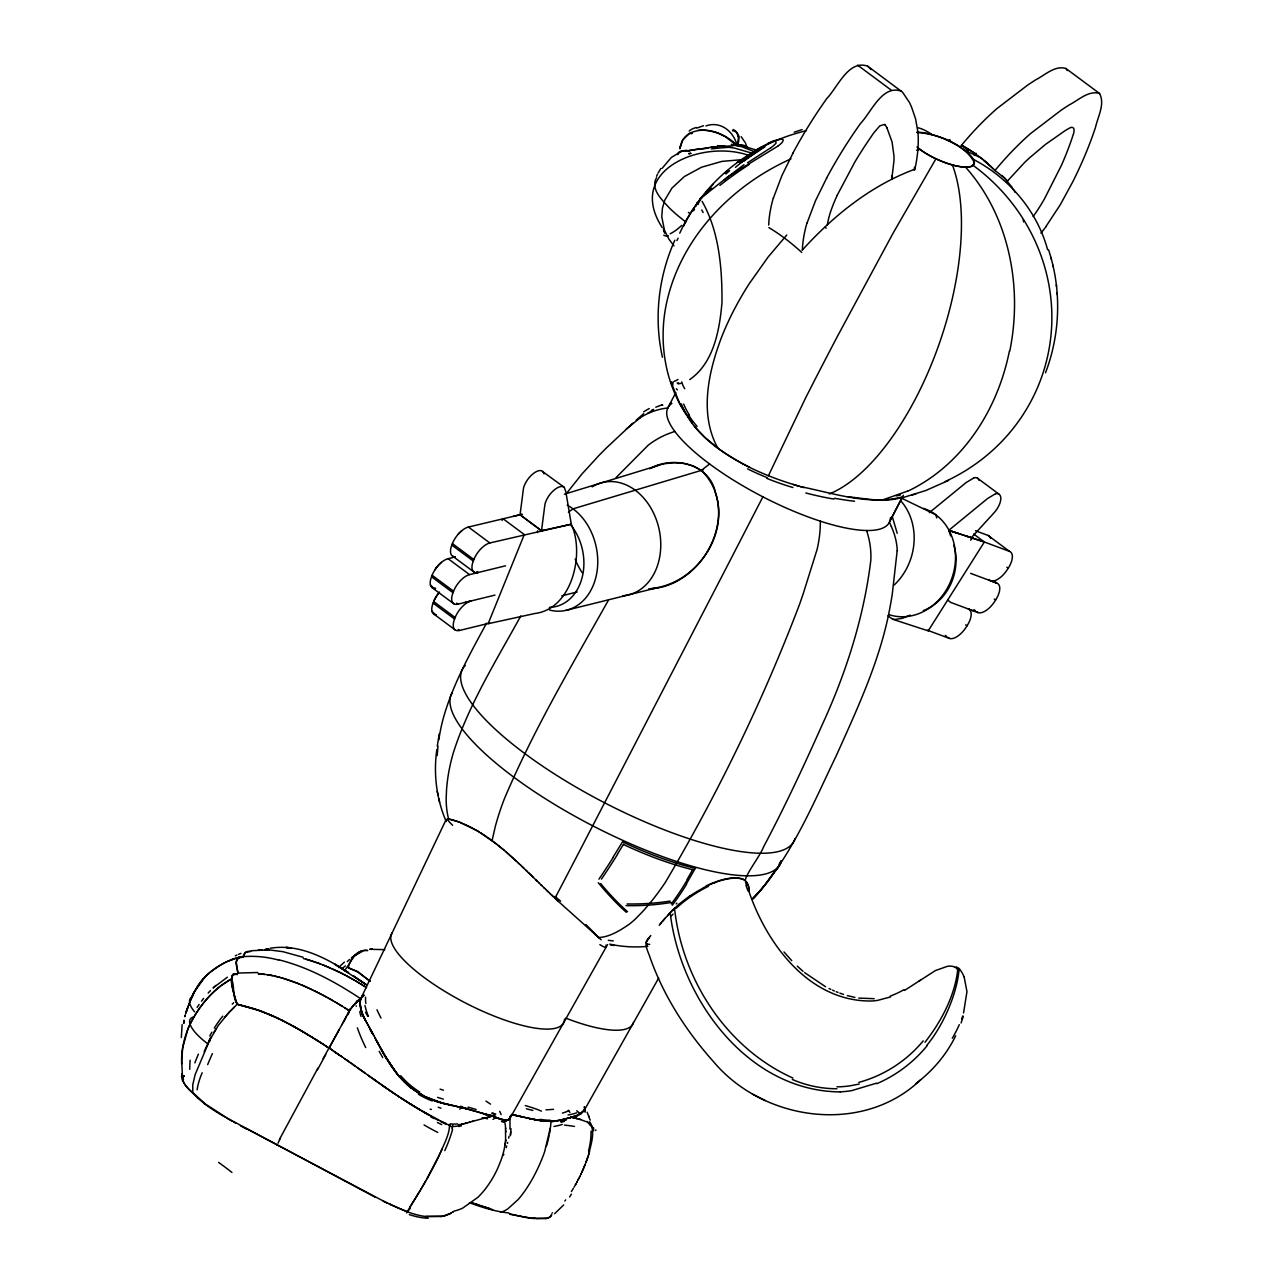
<?xml version="1.0" encoding="UTF-8"?>
<svg xmlns="http://www.w3.org/2000/svg" width="1283" height="1283" viewBox="0 0 1283 1283"><rect width="100%" height="100%" fill="white"/><g stroke="black" fill="none" stroke-linecap="round" stroke-linejoin="round"><path stroke-width="1.5" d="M237.339 974.535L234.901 973.701A29.012 8.099 65.7 0 0 232.351 975.513L231.662 978.993L231.758 977.903A30.118 8.404 65.7 0 1 237.163 974.39C225.936 973.075 234.276 992.737 235.318 998.799M181.673 1063.88C180.358 1033.521 197.213 1004.926 220.259 986.242M181.32 1037.514L182.138 1024.636M924.979 1042.309C941.433 1021.22 955.21 995.271 957.824 968.729C955.081 967.526 958.417 966.291 955.306 967.735M181.721 1060.961L182.507 1077.303M566.621 1118.744L550.888 1122A47.102 27.857 -75.1 0 1 550.535 1126.859L544.65 1151.669A99.416 58.793 -75.1 0 1 541.089 1160.971L539.534 1164.595A109.68 64.872 -75.1 0 1 524.811 1191.025L523.737 1192.484A87.116 51.528 -75.1 0 1 518.3 1199.38L507.876 1208.827A48.594 28.739 -75.1 0 1 501.813 1211.938L501.268 1211.777M181.737 1060.143L182.635 1048.484M188.248 1028.004C197.021 1009.4 209.867 991.984 227.668 981.174C237.403 972.883 229.593 1003.146 239.777 1005.102M497.499 1118.167L506.4 1120.524L509.559 1118.856L510.49 1115.985L509.479 1118.952L506.432 1120.524L496.473 1117.718L497.291 1118.07M748.823 891.043C750.78 886.521 742.729 876.353 746.69 885.254M949.885 141.162L949.997 139.719L948.185 140.681A38.298 10.873 27.4 0 0 931.699 134.523M510.426 1135.022L511.035 1128.735M456.299 821.056C454.102 820.719 445.297 816.597 446.195 821.473M748.791 891.252L748.454 886.072M510.009 1129.168L509.96 1117.525M505.614 1140.555L505.47 1126.121A47.102 44.777 52.2 0 0 504.508 1121.246L502.519 1120.123M436.845 749.513C433.381 773.713 436.412 798.684 446.051 821.168M509.993 1118.279L607.581 944.529M696.06 206.018L697.294 202.425M679.862 148.812L682.732 139.975L689.661 133.288M510.345 1135.728L510.81 1131.895M537.401 532.605L537.641 530.761M209.37 1041.122L209.754 1038.524M550.311 1128.751L550.038 1130.676M209.386 1041.171L209.754 1038.572M182.747 1047.634L188.008 1028.565M203.644 978.512L205.97 976.01A57.847 54.993 52.2 0 1 209.594 972.674L216.554 967.542A105.35 100.154 52.2 0 1 226.578 961.817L237.9 957.647A29.701 28.242 52.2 0 1 240.466 957.23L243.08 957.086L238.446 957.888L236.264 961.897L237.964 973.284L236.12 964.062A49.508 14.787 51.8 0 1 243.064 957.054L245.486 952.435L250.762 951.361M584.358 1106.828L584.872 1108.865A77.958 14.033 -5.5 0 1 584.952 1109.298M453.957 1211.152A48.594 46.204 52.2 0 0 462.714 1208.089L477.821 1197.376A88.238 83.876 52.2 0 0 483.017 1191.811L484.236 1190.351A109.68 104.276 52.2 0 0 499.536 1163.906L500.979 1160.313A97.893 93.066 52.2 0 0 504.219 1149.119L505.261 1143.41A73.981 70.34 52.2 0 0 505.71 1139.593M437.278 746.113L439.283 733.651M827.391 224.701L827.647 223.162A75.569 35.892 -53.4 0 1 828.77 217.902L830.005 213.523A100.635 47.808 -53.4 0 1 837.093 195.577M549.894 1131.622L549.557 1133.547M1009.753 351.189C1022.759 287.568 1009.545 216.41 965.554 167.159A46.701 13.263 27.4 0 1 952.483 164.994A38.298 10.873 27.4 0 1 935.949 158.803A29.365 8.34 27.4 0 1 919.847 149.357A29.365 8.34 27.4 0 1 916.944 147.048M680.086 146.968L681.85 141.547A44.504 29.204 30.3 0 1 689.26 133.544C703.886 126.023 721.832 132.149 733.812 142.397M510.458 1117.108L508.774 1119.578L505.406 1120.604M363.666 995.063C355.455 1001.943 363.089 1015.751 366.2 1021.717M504.444 850.501L492.095 840.606L495.286 826.589A195.289 92.777 -53.4 0 1 504.219 799.213C533.327 730.107 571.865 665.428 608.463 600.107M509.046 1136.369L508.693 1138.133M891.781 179.219L893.978 160.664A125.397 59.563 -53.4 0 0 893.978 155.901L892.038 141.9L886.938 127.851M582.033 1112.473L584.695 1109.635L584.39 1106.908M360.315 1000.275L360.539 999.377L360.122 1003.723M549.172 1135.471L548.771 1137.396M671.041 381.853A15.54 1.636 63.7 0 0 670.881 381.885L679.91 403.856L692.002 422.829M681.433 151.442L678.547 152.741L678.001 154.585M548.547 1138.358L548.082 1140.282A75.505 44.648 -75.1 0 1 546.494 1145.992M507.475 1143.378L507.699 1142.512M438.706 1156.785C442.362 1147.194 449.948 1134.364 449.435 1124.918M363.602 995.897C360.17 999.152 350.179 1006.898 347.212 1014.901M589.603 1151.332L588.336 1155.598M963.549 1012.961L966.965 991.647L964.158 977.005M184.96 1016.489L185.249 1015.462M506.737 1145.96L506.224 1147.66M360.555 999.297L362.111 996.442A87.485 25.083 47.3 0 1 363.987 995.4M588.448 1155.261C590.693 1144.901 595.777 1132.376 589.891 1122.352M358.133 1000.932L360.651 999.04M773.408 198.031L781.844 175.755L792.99 153.078M807.055 223.017L815.491 200.757L826.653 178.064M747.107 147.882L745.599 146.374M185.923 1013.281L186.66 1010.972M584.775 1109.362L584.262 1110.501M588.111 1156.32L586.876 1159.912M588.047 1156.496L585.85 1162.703M961.095 1022.984L963.308 1016.361M187.478 1008.566L187.895 1007.363M1045.517 372.792C1060.383 333.756 1061.763 289.637 1048.612 249.944M188.312 1006.161L189.146 1003.803M455.096 556.966L448.088 558.682A16.695 7.939 -53.4 0 0 432.114 575.265L430.703 579.274A16.727 7.955 -53.4 0 0 435.627 588.384A17.128 8.147 -53.4 0 1 433.862 588.368L430.414 585.016M586.62 1160.65L585.802 1162.831M739.457 145.524L737.34 145.444L738.719 135.95M188.184 1006.321L189.21 1003.627L188.874 1004.509M455.016 556.774A16.727 7.955 -53.4 0 1 451.824 545.099L452.947 542.324A16.663 7.923 -53.4 0 1 468.327 527.072L518.877 515.044M436.3 614.749A16.727 7.955 -53.4 0 1 433.093 603.074L433.686 601.567A16.743 7.955 -53.4 0 1 439.251 592.441M494.981 595.104L458.015 604.149A16.727 7.955 -53.4 0 1 452.995 592.714L453.573 591.206A16.727 7.955 -53.4 0 1 469.562 574.624L505.582 565.803M476.971 571.496L478.302 572.491A16.727 7.955 -53.4 0 1 473.283 561.04L473.876 559.548A16.727 7.955 -53.4 0 1 489.849 542.966L571.288 524.218C584.984 553.711 571.993 608.944 535.107 613.45L488.133 623.73M489.769 623.073L459.587 630.45A16.727 7.955 -53.4 0 1 454.567 619.015L455.144 617.524A16.727 7.955 -53.4 0 1 471.134 600.941M956.958 969.194L957.663 967.59A3.592 1.026 27.4 0 1 959.171 968.601C957.262 992.817 944.144 1024.235 926.823 1045.372M585.369 1163.954L581.76 1172.405M585.224 1164.29L584.342 1166.488M503.497 1155.133L503.834 1154.331M502.086 520.449L502.84 518.589L524.298 534.53L488.246 623.442M737.292 145.444C739.906 140.2 739.97 131.411 732.513 130.738M674.826 240.226C658.452 276.615 653.705 318.232 662.445 357.235M768.421 475.72L805.788 397.586A176.509 5.629 -62.1 0 1 837.719 335.809L893.257 232.864L935.949 158.771M192.049 996.843A76.451 72.682 52.2 0 1 203.564 978.448A76.755 72.955 52.2 0 0 192.049 996.859L189.563 1002.745L192.883 994.261A19.662 18.684 52.2 0 1 193.861 992.481L204.879 977.149A64.984 61.776 52.2 0 1 207.012 975.032A71.014 67.518 52.2 0 1 211.374 971.263L214.469 968.954M584.038 1167.225L581.664 1172.614M191.295 998.479L191.648 997.661M442.282 1148.943L426.95 1178.869M204.141 1051.723L204.574 1050.745M210.075 1039.246L195.16 1074.545L192.723 1084.889L192.835 1092.635L205.521 1104.118L226.065 1117.381M204.799 1050.248L208.664 1042.021M837.029 195.577L854.975 161.802A220.323 104.661 -53.4 0 1 871.462 136.255L872.472 134.763A56.628 26.895 -53.4 0 1 874.381 132.133L879.849 125.862L884.516 124.403A2.646 1.251 -53.4 0 1 884.741 124.563L884.789 124.611M580.718 1174.635L581.407 1173.143M445.843 820.174L360.748 998.767C335.456 981.992 308.273 967.174 278.652 959.764M656.527 176.316L657.57 174.135M580.493 1175.084L581.087 1173.849M438.353 1157.507L432.307 1169.23M279.437 1139.448L317.911 1068.162M579.996 1176.11L579.258 1177.602L579.9 1176.303M208.856 1041.636L218.222 1025.534L228.743 1012.736M762.888 496.826L729.45 561.713A522.71 2.63 -62.7 0 1 724.013 572.25L581.712 846.988A195.289 0.978 -62.7 0 1 568.738 871.895A216.218 1.091 -62.7 0 1 565.659 877.797L554.978 898.212M578.874 1178.339L578.12 1179.831M903.328 495.27L889.584 521.796L901.965 497.868M578.04 1179.975L578.681 1178.756M667.593 408.379L675.82 392.55M955.659 1035.798C946.453 1054.818 932.34 1071.257 915.453 1083.91M210.444 1038.54L211.438 1036.664M459.795 1109.218L461.335 1107.47M577.334 1181.322L576.532 1182.798M576.757 1182.397L577.398 1181.194M344.582 1019.744L345.207 1018.606M344.999 1018.975L346.202 1016.745M344.806 1019.327L345.303 1018.413M345.913 1017.307L346.426 1016.344M344.036 1020.771L345.079 1018.846M346.25 1016.665L347.052 1015.174M343.186 1022.326L344.101 1020.643M342.497 1023.577L343.219 1022.262M341.647 1025.149L342.577 1023.449M341.695 1025.069L323.124 1058.635M431.906 1169.968L424.833 1182.557M695.338 868.19L686.437 883.762M329.41 1047.537L332.489 1050.424L326.844 1046.639M329.282 1047.778L333.227 1040.561M335.28 1036.808L338.295 1031.307M333.019 1040.93L335.44 1036.504M486.53 623.185C470.091 653.608 452.947 684.176 443.469 717.63A195.289 187.254 26.3 0 0 438.802 739.922M692.756 869.505L687.191 879.336M339.289 1029.479L338.183 1031.468M658.708 977.983L583.813 1111.094A74.639 13.423 -8.5 0 0 584.07 1110.517M348.334 1012.896L349.762 1010.346M575.409 1184.818L576.083 1183.6L575.313 1185.011M658.179 172.9L660.857 168.49M520.818 615.92C496.489 660.152 469.273 703.565 453.621 751.854A195.289 161.674 -36.7 0 0 447.318 781.716A216.218 178.995 -36.7 0 0 446.564 789.35L446.163 798.732A109.135 90.355 -36.7 0 0 447.639 814.849L448.601 819.212M425.635 1181.162L422.7 1186.214M584.503 1110.084L580.044 1114.109M424.4 1183.295L420.599 1189.806M574.046 1187.208L574.736 1186.005M213.539 1032.943L215.945 1028.966M422.283 1186.935L419.766 1191.217M420.086 1190.656L407.336 1211.553M419.349 1191.923L410.159 1206.661M656.543 177.776C649.968 189.034 662.509 200.34 669.453 208.054A92.28 26.205 27.4 0 0 685.812 221.927M573.341 1188.395L571.416 1191.538M662.092 168.378L671.314 157.488L681.642 151.153M622.64 841.68L613.049 857.236M623.49 844.278L617.476 854.093M349.826 1010.234L353.05 1005.728M928.395 630.578L984.35 542.003L1009.545 551.401A16.727 7.955 -53.4 0 1 1008.213 568.225L1007.251 569.716A16.727 7.955 -53.4 0 1 990.556 580.798L989.209 579.804M968.36 609.008A16.727 7.955 -53.4 0 1 967.029 625.831L966.067 627.323A16.727 7.955 -53.4 0 1 949.372 638.405L927.272 630.161M993.892 580.91L996.955 583.188A16.727 7.955 -53.4 0 1 995.624 600.011L994.662 601.502A16.727 7.955 -53.4 0 1 977.967 612.584L950.911 602.497L947.848 600.219M569.572 1196.991L571.416 1194.168M434.857 569.925L436.813 567.182A16.535 7.858 -53.4 0 1 440.245 563.429L441.448 562.371M197.117 1007.412L199.106 1004.477M775.301 870.836L768.357 880.651A203.099 196.556 50.9 0 1 752.56 899.351M1045.693 226.899L1060.287 204.735L1072.636 182.058A250.474 118.998 -53.4 0 0 1093.453 133.32A282.276 134.09 -53.4 0 0 1095.506 127.29C1097.879 116.641 1105.192 104.019 1099.579 93.499L1065.916 68.496C1054.931 65.016 1044.699 75.376 1035.397 80.011A332.008 157.729 -53.4 0 0 1027.603 85.143L997.051 108.478A165.186 78.471 -53.4 0 0 961.32 145.508M565.707 494.436L581.937 474.004L599.065 455.337A522.71 501.172 26.3 0 1 607.132 447.254L631.701 424.272M435.803 568.545L436.813 567.182M584.102 1110.725L577.462 1115.376M564.857 1200.984L565.691 1199.894M201.495 1001.173L203.628 998.382M649.326 937.312C642.494 943.053 648.316 951.505 650.289 958.193C663.952 996.586 686.517 1031.5 713.605 1061.779C763.337 1121.117 862.449 1135.375 920.553 1079.869M509.912 1118.407L507.747 1120.155M650.786 935.483L646.167 942.299L647.209 945.411M659.205 925.3L665.171 918.067M660.248 924.033L661.29 922.75M678.274 153.03L678.45 152.837A52.763 8.74 11.7 0 1 687.095 150.352M702.058 197.566L700.149 199.94A40.575 11.563 -54.1 0 0 683.743 225.904M662.349 921.451L672.292 910.321M353.194 1005.567L355.968 1002.665M1007.412 181.095L1024.315 162.781A125.397 59.563 -53.4 0 1 1029.239 158.098L1045.533 144.386L1064.97 130.754A61.712 29.317 -53.4 0 1 1070.423 127.658A3.143 1.491 -53.4 0 1 1070.904 127.418C1075.539 126.311 1074.096 132.903 1072.925 135.357A56.628 26.895 -53.4 0 1 1072.107 138.003L1071.594 139.494A220.323 104.661 -53.4 0 1 1061.538 165.138L1044.426 198.945A100.635 47.808 -53.4 0 1 1033.168 216.522M367.628 950.495C354.573 948.602 350.917 963.645 344.293 970.686M974.342 155.387L976.138 153.302L975.24 154.345M703.036 196.411L706.725 192.193M224.429 1017.403L229.304 1012.159M917.874 147.802C929.004 156.43 942.107 162.396 955.739 165.812C961.288 166.598 972.594 170.094 974.342 162.316C963.421 142.974 937.921 134.25 916.687 132.325A46.701 13.263 27.4 0 1 918.612 132.309A46.701 13.263 27.4 0 1 931.634 134.458A193.845 86.763 -71.1 0 0 918.355 127.819M746.786 148.299L746.995 147.16M563.654 1204.962L554.625 1213.734M786.752 235.014L768.148 256.985L749.128 283.864A168.394 79.995 -53.4 0 0 721.287 337.958C708.312 372.487 699.139 413.944 717.806 448.152C742.087 466.034 770.345 477.837 799.165 486.225M802.276 250.121C833.437 215.72 870.868 185.49 914.779 169.244M972.755 537.818L970.573 540.191M458.207 534.193L461.752 530.713M616.113 477.549L648.123 445.297A66.267 54.864 -36.7 0 1 670.303 433.029L674.81 431.409M668.844 913.913L679.124 904.034L690.222 895.566M208.151 993.058L210.492 990.556M338.6 967.51L344.405 962.106M228.919 1012.56L229.865 1011.581M234.42 1007.059L229.465 1012.014M230.01 1011.453L237.13 1004.284A48.962 13.664 65.7 0 1 232.64 988.6M636.192 420.199L643.665 413.687M706.564 192.578L699.925 199.009L727.99 176.685L777.69 146.246M626.088 429.308L627.948 427.576M713.284 184.175L705.858 192.498A17.224 0.818 -45.4 0 0 707.991 190.734M703.982 195.208L711.857 188.264M347.244 961.592L349.714 959.379M213.443 987.669L227.38 977.197M725.937 173.991L729.626 170.655M213.09 987.99L215.945 985.392M628.253 427.496L640.025 417.969M633.257 422.909L632.102 423.919M356.289 1002.376L357.107 1001.686M564.36 494.212L663.648 463.804L674.345 462.65L684.641 463.484L693.462 466.034L701.288 470.412L709.611 463.965M950.687 535.973L948.762 530.344L985.2 500.466A110.29 52.395 -53.4 0 0 987.509 498.558L995.64 493.65M929.389 512.639L963.741 484.509A110.29 52.395 -53.4 0 0 966.035 482.616L974.182 477.709M582.498 1112.409L576.837 1115.617L563.846 1119.482M351.494 957.92L354.798 955.434M351.59 957.824L352.873 956.845M220.965 985.697L230.796 979.362M353.547 956.348L363.442 950.671A29.605 19.662 58.6 0 1 367.451 950.478M748.791 155.484L762.599 146.326L773.633 140.809L781.748 138.949L783.304 139.959L782.47 142.028A23.319 4.138 -26.8 0 1 777.706 146.246M770.891 147.705L747.524 162.781M568.385 512.19L573.052 508.838L703.469 469.754M453.091 1211.761L452.209 1212.339L453.316 1211.777M918.933 981.238L920.52 980.148M740.227 163.021L759.103 150.528M355.439 954.985L360.86 951.681M800.544 486.626C833.116 493.073 868.992 505.759 902.093 496.97M743.899 159.525L749.32 155.291L738.767 162.316L743.899 159.525L722.008 161.369L701.432 167.255L684.272 176.589L671.923 188.136L664.802 200.116L662.429 208.167L661.771 216.779L664.45 230.17L668.796 238.959L673.976 245.887M451.359 1213.076L449.242 1214.263M756.794 149.55L761.076 147.128M451.119 1213.028L443.405 1216.252M689.725 379.576C713.861 362.848 719.571 329.891 721.976 302.676C722.233 268.628 719.186 231.229 702.09 201.367M904.483 990.46L935.403 970.573L947.688 966.227A16.936 13.504 -25.8 0 1 952.98 966.452L956.476 967.542M577.815 1115.232L580.269 1113.981M268.917 949.821L268.147 950.238L268.965 949.805M361.517 951.328L362.271 950.928A33.39 22.18 58.6 0 0 360.651 951.441A39.131 25.997 58.6 0 0 352.488 958.144A50.374 33.454 58.6 0 0 348.19 967.735L358.839 972.386L370.081 981.287M579.611 1114.35L574.191 1116.483M910.224 615.118L902.607 618.23L895.903 619.352L892.599 619.24L887.996 615.824M917.842 131.636L915.613 119.014L911.78 107.708A332.008 157.729 -53.4 0 0 909.406 102.415L902.51 92.151L867.661 66.171C848.512 59.371 837.735 87.212 826.829 98.486A282.276 134.09 -53.4 0 0 822.644 104.468A250.474 118.998 -53.4 0 0 792.958 153.062M901.324 91.173C882.175 84.373 871.382 112.214 860.476 123.473A282.276 134.09 -53.4 0 0 854.253 132.454A250.474 118.998 -53.4 0 0 826.605 178.064M649.695 468.776C673.142 455.192 710.349 463.837 715.529 493.233C728.856 533.76 698.914 578.906 658.067 587.534L566.044 610.339M703.357 887.788L706.227 886.377M449.178 1214.103L445.057 1215.659M948.618 480.403L925.781 490.523L902.286 497.804M508.148 1119.963L506.673 1120.476M790.953 158.9C754.645 175.13 722.297 200.453 698.706 232.56A176.509 142.734 -38.6 0 0 668.379 295.523C657.618 335.456 663.183 380.041 686.293 414.714M650.625 468.311L658.227 465.232M235.302 955.787L236.938 955.033M767.699 143.568C769.543 142.926 776.6 138.917 776.151 142.814A23.687 3.416 -29 0 1 771.003 147.657M696.845 128.075L703.533 125.734M901.051 497.66C883.939 502.872 865.464 498.446 848.079 496.81M238.59 954.327L240.979 953.381M907.514 491.132L882.496 499.969M876.514 1083.173L851.687 1090.63A96.674 96.033 10.6 0 1 840.253 1091.849M241.862 957.15L240.595 957.246A29.333 27.889 52.2 0 0 236.264 958L230.347 960.085A93.001 88.415 52.2 0 0 214.486 968.986M714.182 882.961L715.994 882.303M232.031 959.411L232.864 959.091M571.015 1117.349L568.241 1118.279M576.628 1115.697L573.597 1116.659M670.063 403.536L671.506 403.038M890.562 996.939L877.54 1000.387A59.82 58.505 -9.3 0 1 871.815 1000.997C809.461 1001.991 766.737 944.432 748.63 890.594M576.436 1115.777L574.96 1116.258M572.443 1116.98L558.682 1120.524M485.423 1117.958L492.592 1115.985L497.13 1117.99L494.773 1116.964M794.241 132.165L802.1 129.599M491.646 1116.274L492.576 1115.985L487.829 1114.767M491.277 1115.713L495.88 1117.445M491.485 1116.322L490.17 1116.707M570.021 1117.734L567.952 1118.375M574.736 1116.322L571.256 1117.252L580.686 1119.466M469.706 1122.16L465.488 1123.363M468.969 1122.368L471.743 1121.567M467.573 1122.769L463.099 1124.004M471.984 1121.502L484.621 1118.151M472.144 1121.454L473.074 1121.198M912.133 495.013L915.918 493.971M465.633 1123.331L464.622 1123.603M659.398 405.701L660.424 405.46M489.352 1116.948L485.632 1117.926M680.92 383.392L678.114 383.922M561.729 595.873L577.174 591.928M459.747 1124.79L463.307 1123.956M648.797 588.849C704.014 587.47 742.665 510.474 701.288 470.412M462.826 1124.084L461.72 1124.357M453.781 557.287L454.824 557.03M477.837 572.587L475.255 573.228M916.559 150.191L919.895 149.357M465.12 602.401L470.669 601.053M572.298 1117.012L571.4 1117.22L576.773 1118.455M461.527 1124.405L460.597 1124.614M563.237 1119.626L562.307 1119.834M859.257 1084.007L850.982 1085.659A96.065 95.776 13.3 0 1 839.788 1086.797L836.965 1086.813M444.255 1215.851L442.683 1216.38M513.601 516.215L521.427 514.499M518.476 515.141L522.165 514.339M540.351 530.986L571.288 524.218L566.156 493.65A110.29 52.395 -53.4 0 1 565.835 491.726L564.279 487.332L541.426 470.685A15.011 7.121 -53.4 0 0 531.226 475.384A15.011 7.121 -53.4 0 0 523.528 488.037L522.855 492.832A105.286 50.021 -53.4 0 1 522.598 495.206L520.048 514.788L541.506 530.729L543.383 530.344M521.908 514.387L520.048 514.788L541.506 530.729L544.056 511.147A105.286 50.021 -53.4 0 0 544.329 508.774L545.034 503.962A14.69 6.976 -53.4 0 1 545.9 501.316A15.027 7.137 -53.4 0 1 562.9 486.626L563.879 487.027M446.837 819.292L449.371 819.308M658.067 587.534L650.657 588.705M442.956 1216.124L440.855 1216.653M442.218 1216.252L425.86 1216.605M698.481 149.02L689.901 150.416A11.723 1.203 -6.9 0 0 688.249 150.736L711.151 147.256M558.811 1120.508L548.499 1121.31M557.704 1120.668L551.065 1121.294M545.339 1218.273L530.569 1218.192L509.88 1214.263M683.246 151.089L684.256 150.961M545.195 1218.529L536.246 1218.722M370.033 949.292L384.836 949.645M506.4 1120.524L504.508 1121.246M251.644 950.719L268.323 949.885M369.664 949.34L372.278 948.971M557.335 1120.733L545.259 1121.166L529.895 1118.648M238.574 973.027L257.883 972.514M270.152 948.249C298.458 943.55 325.706 957.583 348.607 972.722L334.526 964.062L366.457 984.815L353.322 975.898L365.751 984.302M667.834 407.882L663.07 408.668A66.267 63.541 26.3 0 0 639.96 417.889M440.807 1216.444L426.004 1216.332M710.862 147.288L724.767 145.893M712.145 147.144L717.069 146.583M661.451 405.3L662.782 405.268M241.332 957.15L243.08 957.086M262.037 949.773L258.38 949.933M874.204 998.687L858.792 998.078M840.253 1091.913C747.508 1091.191 680.247 998.703 670.207 912.919M734.566 145.444L736.923 145.444L733.988 142.541M550.519 1121.326L540.784 1120.684M549.621 1121.31L546.061 1121.214M505.117 1120.604L504.011 1120.492M258.492 973.861L263.945 974.31A105.014 102.367 82.3 0 1 271.547 975.353M258.268 973.861L264.747 974.39M547.376 1121.278L544.81 1121.134M535.524 1218.385L533.776 1218.257M534.53 1218.593L531.018 1218.241M269.414 949.917L282.918 951.681L303.109 957.278M717.79 145.669L734.485 148.106L751.068 152.885M530.472 1217.936L524.907 1217.166M538.251 1120.3L544.377 1121.085L535.107 1119.738M267.522 974.775L272.99 975.738L271.531 975.449M538.507 1120.348L522.55 1116.948M731.342 144.321L741.927 146.775L755.751 152.228M743.13 146.086L757.628 150.464M449.852 819.372L452.001 819.821M523.544 1216.925L509.511 1213.862M536.968 1120.091L535.428 1119.802M747.861 155.099C701.801 139.366 624.981 169.998 662.269 227.636M511.292 1114.494L521.139 1116.611M511.725 1114.574L523.624 1117.204M534.899 1119.706L533.167 1119.353M512.174 1114.67L514.339 1115.103M514.772 1115.2L515.638 1115.392M456.299 1106.363L439.732 1102.386L425.844 1097.077M515.445 1115.344L521.956 1116.819M456.588 1106.427L465.889 1108.576M516.071 1115.472L517.113 1115.713M457.406 1106.604L460.789 1107.341L443.325 1103.396L446.115 1104.086M854.927 997.42L847.293 995.56M451.905 1105.417L449.531 1104.888M452.241 1105.481L447.254 1104.358M530.841 1118.856L523.368 1117.14M529.654 1118.6L530.553 1118.792M460.565 1107.293L464.382 1108.191M448.425 1104.631L449.291 1104.839M276.615 976.523L273.904 975.93L283.848 978.464M575.955 1118.311L577.27 1118.616M526.688 1117.91L527.938 1118.199M238.205 1004.541L237.13 1004.284L235.382 998.976M237.948 1004.477L238.782 1004.685M462.473 1107.742L479.826 1112.537M238.558 1004.621L240.001 1004.974M239.279 1004.797L253.168 1008.582M578.104 1118.76L587.502 1122.128L592.473 1127.452M445.474 1103.925L447.045 1104.31M240.45 1005.086L241.3 1005.295A92.055 32.171 24.1 0 1 251.773 1008.149L258.99 1010.362M489.031 1115.071L491.774 1115.777M277.513 976.748L280.191 977.438M435.434 614.669L431.986 611.317M490.555 1115.472L492.592 1115.985M484.733 1113.965L489.176 1115.103M303.381 958.529L305.178 959.01M465.745 1108.528L467.333 1108.945M486.305 1114.382L482.665 1113.387M488.438 1114.943L483.771 1113.708M503.433 1120.364L500.867 1119.562M488.727 1114.991L489.737 1115.264M452.45 819.917L459.891 822.339M425.395 1096.853L443.918 1103.54M466.836 1108.817L474.918 1111.062L473.427 1110.629M442.747 1103.236L441.111 1102.803M501.011 1212.002L500.194 1211.777M448.409 1124.726L450.269 1125.143L447.302 1124.389M803.992 487.588L797.785 485.824M305.819 959.171L314.287 961.753M306.076 959.251L307.872 959.748M281.089 977.678L299.645 984.109M481.414 1113.019L484.413 1113.885M442.346 1103.123L436.092 1101.247M492.72 1209.693L491.678 1209.404M440.566 1102.642L438.449 1102.017M480.147 1112.634L483.13 1113.516M446.259 1124.036L419.397 1109.522M490.764 1208.827L478.254 1204.913M490.619 1209.099L472.369 1203.133M797.096 485.632L792.942 484.381M308.754 960.005L320.509 963.966M476.185 1111.447L477.533 1111.848M478.848 1112.249L480.5 1112.746M284.634 978.704L287.28 979.538M239.969 1005.15L260.208 1010.796L280.319 1019.424M254.05 1008.871L255.221 1009.24M958.401 533.487L948.762 530.344L984.35 541.987L973.621 534.017M892.599 619.24L928.202 630.867M491.549 1115.793L495.43 1117.252L492.8 1116.082M967.302 536.406L984.35 542.003M948.762 530.344L971.327 537.705L988.952 518.364A105.286 50.021 -53.4 0 1 991.134 516.039L995.383 511.259A15.011 7.121 -53.4 0 0 1000.836 498.606A15.011 7.121 -53.4 0 0 995.64 493.666M437.439 1101.696L430.928 1099.339M256.167 1009.545L269.622 1014.548M436.14 1101.247L437.006 1101.536M288.034 979.795L294.256 981.992M843.524 994.405L839.82 993.122M456.924 821.264L459.009 822.018M315.682 962.218L317.767 962.956M476.554 1204.336L472.192 1202.796M259.904 1010.812L265.597 1012.928M435.386 1101.006L432.563 1099.964M318.489 963.212L327.309 966.66M968.697 609.136L975.064 611.51M975.481 530.745L988.086 535.46L1009.545 551.401M970.59 573.357L996.955 583.188M948.185 140.697A29.365 8.34 27.4 0 1 964.287 150.079L980.693 157.713L987.846 163.406M996.201 582.899L990.909 580.926M433.349 1100.269L431.329 1099.483M294.898 982.233L296.934 983.019M459.731 822.275L469.097 826.364M460.34 822.515L477.789 831.063L496.938 844.31M322.562 964.752L340.685 972.819M836.179 991.711L837.991 992.433M297.704 983.323L312.25 989.738M268.131 1013.939L278.475 1018.526M792.926 1078.057C726.691 1048.355 681.979 979.538 674.537 908.123M300.976 984.654L303.686 985.809M498.991 1118.808L497.884 1118.327M269.863 1014.645L272.782 1015.911M328.015 966.965L330.581 968.072M832.587 990.171L834.367 990.957M304.328 986.082L306.316 986.964M348.559 967.879L356.979 971.295M331.992 968.697L333.997 969.595M306.974 987.269L322.081 994.71M272.589 1015.815L276.326 1017.547M334.655 969.9L336.627 970.846M442.394 1122.4L442.811 1122.609A21.41 17.818 39.4 0 0 446.243 1124.213M390.337 1204.336L388.573 1203.486A141.483 40.19 27.4 0 1 378.597 1198.563L277.08 1144.853M389.31 1204.176L406.519 1211.569A51.577 14.642 27.4 0 0 425.78 1216.525M765.309 1100.606L752.399 1094.062M829.059 988.503L830.823 989.353M337.349 971.183L339.851 972.402M277.577 1018.141L289.958 1024.459M387.258 1203.197L383.136 1201.177M901.789 498.301L935.724 514.724L936.798 517.947M425.138 1096.724L430.078 1098.97L422.716 1095.49M313.565 990.364L314.864 991.005M281.394 1019.953L282.837 1020.675M340.572 972.755L345.752 975.417M315.458 991.31L321.263 994.277M281.298 1019.969L283.784 1021.22M419.284 1093.533L425.01 1096.66M341.214 973.075L342.513 973.749M749.448 467.253C721.88 453.075 692.996 434.071 681.353 403.872M470.284 826.958L479.217 831.913M283.559 1021.043L291.241 1025.117M441.464 1121.935L440.358 1121.358M374.941 1197.039L222.504 1115.633A68.56 19.47 27.4 0 1 204.061 1103.476M424.176 1096.243L410.672 1087.583L397.826 1074.849M723.949 135.709L736.971 145.444M343.812 974.406L345.095 975.08M286.253 1022.503L287.488 1023.144M276.92 1144.757L245.839 1128.334M345.656 975.369L355.423 980.789M321.985 994.662L326.475 997.083M322.626 995.015L327.117 997.436M346.394 975.754L352.183 978.945M438.289 1120.332L434.087 1118.022M246.272 1128.912L240.45 1125.768M423.919 1096.115L412.388 1088.914M289.333 1024.075L292.396 1025.791M825.594 986.739L804.585 972.61M290.76 1024.844L299.196 1029.591M327.005 997.372L333.516 1001.045M292.187 1025.63L296.453 1028.02M235.783 1123.218L233.458 1121.935M292.829 1025.999L300.896 1030.57M328.384 998.142L329.651 998.848M673.35 383.008L671.987 382.158M421.706 1094.928L408.652 1085.931L397.072 1073.919M232.303 1121.278L227.075 1118.311M356.722 971.279L370.162 981.287M330.26 999.2L331.078 999.649M352.745 979.266L354.637 980.34M331.543 999.922L332.81 1000.644M297.175 1028.421L302.804 1031.708M428.923 1115.071L423.871 1112.153M430.912 1116.21L418.531 1108.993M333.436 1001.013L336.739 1002.937M355.263 980.709L365.126 986.691M299.997 1030.057L305.707 1033.392M355.888 981.062L357.139 981.8M335.12 1001.991L335.938 1002.456M424.465 1112.457L422.299 1111.19M336.579 1002.841L342.353 1006.321M302.355 1031.452L309.796 1035.91M337.204 1003.21L338.439 1003.947M303.51 1032.125L306.894 1034.098M357.765 982.169L359.609 983.291M419.06 1109.266L420.134 1109.907M417.681 1108.48L419.766 1109.715M339.065 1004.332L341.551 1005.824M306.316 1033.793L308.08 1034.82M415.804 1107.293L417.969 1108.608M416.815 1107.967L418.338 1108.865M307.712 1034.643L309.107 1035.477M416.911 1107.999L408.17 1102.61M415.965 1107.454L410.352 1103.957M360.218 983.644L362.592 985.103M309.267 1035.541L311.192 1036.76M414.008 1106.235L415.467 1107.117M310.454 1036.263L311.897 1037.177M342.16 1006.209L344.742 1007.796M311.368 1036.872L312.587 1037.61M311.641 1036.985L313.277 1038.043M1099.579 93.499C1088.577 90.018 1078.345 100.379 1069.06 104.998A332.008 157.729 -53.4 0 0 1061.249 110.13L1030.698 133.464A165.186 78.471 -53.4 0 0 994.983 170.511A175.113 153.11 -40.1 0 0 984.253 160.84L983.307 159.926M317.735 1040.802L312.811 1037.722L326.363 1046.319M411.089 1104.438L413.415 1105.882M480.371 832.635L486.193 836.404M344.614 1007.732L347.116 1009.288M411.715 1104.839L406.711 1101.696M363.297 985.552L364.516 986.306M345.239 1008.101L346.458 1008.871M318.12 1041.058L319.836 1042.133M409.63 1103.524L403.808 1099.836M316.34 1039.92L318.681 1041.395M319.515 1041.924L321.648 1043.287M347.068 1009.256L347.918 1009.801M364.949 986.579L366.521 987.589M347.677 1009.641L349.489 1010.812L348.286 1010.026M321.231 1043.015L323.188 1044.266M407.513 1102.193L402.718 1099.146M322.947 1044.105L325.08 1045.485M404.995 1100.573L405.829 1101.119M403.311 1099.499L404.145 1100.044M961.4 145.54L962.843 146.487M995.047 170.543L1004.541 178.048L1012.351 187.671M400.793 1097.863L403.856 1099.852M418.13 1092.827L408.074 1085.434L398.837 1076.052M400.537 1097.719L402.445 1098.938M401.627 1098.408L402.477 1098.954M325.337 1045.661L328.592 1047.826M401.05 1098.04L398.355 1096.291M399.109 1096.757L396.591 1095.105M326.026 1046.11L327.422 1047.024M397.441 1095.65L399.671 1097.125M397.265 1095.57L394.923 1093.982M394.089 1093.437L396.174 1094.848M331.72 1049.911L334.831 1051.996M395.1 1094.126L392.422 1092.314M333.628 1051.178L341.07 1056.246M394.009 1093.405L381.532 1084.825M334.767 1051.948L336.868 1053.375M335.905 1052.718L338.151 1054.257M337.718 1053.952L338.68 1054.61M338.568 1054.53L339.402 1055.091M389.92 1090.614L392.919 1092.667M339.209 1054.963L340.252 1055.668M390.706 1091.143L387.322 1088.834M340.765 1056.021L341.807 1056.743M340.412 1055.781L341.535 1056.567M342.353 1057.112L343.443 1057.866M385.782 1087.776L383.344 1086.092M387.498 1088.962L384.258 1086.701M343.571 1057.946L346.859 1060.239M344.886 1058.876L348.222 1061.201M382.43 1085.45L384.13 1086.637M487.348 837.206L492.095 840.606M346.442 1059.966L349.329 1061.987M381.003 1084.44L382.077 1085.193M380.666 1084.215L381.676 1084.921M348.527 1061.41L351.542 1063.543M378.838 1082.916L380.875 1084.36M350.131 1062.549L354.91 1065.932M379.816 1083.622L369.071 1075.988M352.584 1064.281L360.699 1070.038M376.015 1080.928L378.164 1082.451M370.194 1076.774L357.043 1067.44M373.61 1079.211L375.775 1080.751M360.09 1069.589L364.757 1072.909L363.618 1072.107M374.411 1079.789L376.577 1081.328M367.98 1075.202L374.203 1079.628M218.575 1162.366L224.573 1166.776A156.125 44.344 27.4 0 1 231.934 1172.437M964.271 147.465L968.344 150.688M857.557 65.112L891.22 90.115M977.518 478.222L998.992 494.163M1006.866 567.214L1008.213 568.225M994.277 599.017L995.624 600.011M973.941 609.601L975.272 610.596M976.62 611.59L977.967 612.584M965.682 624.837L967.029 625.831M945.346 635.422L946.678 636.416M948.025 637.41L949.372 638.405M468.391 527.024L489.849 542.966M452.402 543.607L473.876 559.548M451.824 545.099L473.283 561.04M452.626 556.148L474.101 572.106M448.088 558.682L469.562 574.624M432.114 575.265L453.573 591.206M431.521 576.757L452.995 592.714M456.668 603.154L458.015 604.149M432.323 587.822L453.797 603.764M455.144 617.524L433.686 601.567A16.727 7.955 -53.4 0 1 439.492 592.169M433.093 603.074L454.567 619.015M458.239 629.456L459.587 630.45M433.911 614.124L455.369 630.065M745.07 880.812C746.77 872.376 759.408 857.333 763.674 846.668C784.763 806.879 803.816 766.031 822.146 724.911C846.171 672.757 863.844 617.396 870.82 560.302A66.267 55.201 -89.1 0 0 867.966 535.123L866.666 530.504M717.806 448.152L704.928 437.471L694.472 426.437M204.205 1103.476L197.71 1098.072M588.817 1122.994L591.575 1125.784M411.554 1088.289L409.373 1086.541M498.221 845.353L505.855 851.72M689.645 213.427L688.394 212.385M867.661 66.171L871.045 69.555M601.182 939.765L557.8 900.891M598.519 937.488C609.233 937.312 620.475 930.319 629.376 924.113A107.387 51.945 -72 0 0 635.438 918.933L642.767 911.443A213.86 103.458 -72 0 0 647.995 905.461A195.289 94.477 -72 0 0 665.316 882.415C717.726 793.84 763.016 700.486 799.582 604.261A522.71 252.863 -72 0 0 803.431 593.051L817.079 549.477A66.267 32.059 -72 0 0 820.27 525.517L820.366 521.171M408.7 1085.979L403.824 1081.473M803.094 971.359L797.272 966.147M505.759 851.623L517.963 862.657M596.82 936.029L595.248 934.649M507.058 852.762L513.681 858.696M514.948 859.867L516.456 861.262M197.406 1097.783L192.723 1092.94A44.985 12.782 27.4 0 1 182.876 1080.414M517.803 862.513L519.455 864.068M556.325 899.495L557.207 900.329M558.105 901.163L552.54 895.919M519.166 863.796L520.962 865.48M520.545 865.095L526.912 871.173M551.209 894.652L553.149 896.496M521.908 866.394L523.993 868.383M549.878 893.385L552.251 895.63M550.407 893.882L545.756 889.424M547.167 890.803L548.531 892.102M526.11 870.419L528.917 873.13M543.864 887.611L545.804 889.488M541.009 884.853L544.425 888.157M529.863 874.028L533.199 877.283M536.037 880.042L538.86 882.768M528.388 872.6L531.066 875.214M538.619 882.528L541.651 885.478M531.322 875.455L537.16 881.132M403.199 1080.847L401.916 1079.516M542.821 471.39L544.04 473.86M791.739 960.662L783.993 951.97M401.29 1078.827L398.74 1075.924M1065.916 68.496L1067.344 70.613M741.157 136.672L745.215 142.621M399.334 1076.629L392.149 1067.296M398.259 1075.362L387.674 1060.464M397.73 1074.721L384.788 1055.701M397.377 1074.304L396.078 1072.652M395.645 1072.091L385.477 1056.855L371.669 1031.628M392.967 1068.45L380.57 1048.291M391.62 1066.542L390.433 1064.746M389.791 1063.783L385.525 1056.935M591.912 1126.41L590.629 1123.796M386.263 1058.17L379.993 1047.217M1013.313 189.21L1015.142 192.434M384.451 1055.123L382.687 1052.076M366.409 1022.086L368.381 1025.63M367.018 1023.192L368.959 1026.657M366.81 1022.808L362.784 1015.045M382.238 1051.242L377.138 1041.94M368.798 1026.368L370.402 1029.271M368.718 1026.224L371.862 1031.965M365.334 1020.145L364.773 1019.135M365.238 1019.985L363.49 1016.601M370.001 1028.533L373.128 1034.355M379.255 1045.886L375.085 1038.075M371.092 1030.538L372.15 1032.51M889.36 522.293L891.477 526.623M376.464 1040.673L375.935 1039.663M372.487 1033.152L373.77 1035.573M589.651 1121.919L590.1 1122.801M364.516 1018.622L361.485 1011.341L360.106 1003.402M364.276 1018.189L363.201 1015.992M587.149 1112.233L590.164 1120.155M745.696 143.6L746.129 144.61M664.69 233.233L664.113 231.678M588.656 1115.809L589.025 1116.723M362.335 1013.907L361.806 1012.399M892.471 517.225L897.202 533.279M748.262 885.398L747.187 883.105A50.855 20.544 -31.6 0 0 745.471 880.747M1047.618 249.72C1037.097 210.781 1008.935 177.904 973.364 159.381A29.365 8.34 27.4 0 0 964.287 150.079M663.985 231.261L663.487 229.128M361.341 1010.844L361.581 1011.694M1050.937 257.514L1051.402 259.342M1052.862 265.196L1053.343 267.089M361.197 1010.218L360.892 1009.015M361.02 1009.513L361.694 1012.03L360.202 1004.717M437.198 791.37L438 794.963M438.802 798.748L439.588 802.228M584.791 1107.983L584.856 1109.009A74.061 12.974 -10.1 0 1 583.861 1110.757M182.346 1076.132L182.058 1073.566M1023.289 219.65L1023.529 221.911M1056.358 284.698L1056.534 286.59M1057.096 292.604L1057.288 294.561M505.694 1128.03L505.791 1128.992M505.919 1130.916L505.951 1131.879M897.17 550.776L892.23 594.494A522.71 501.172 26.3 0 1 890.29 605.736C881.004 658.227 858.151 706.901 836.516 755.19C815.266 799.261 796.182 845.321 765.662 884.035A195.289 187.254 26.3 0 1 752.399 898.517M689.179 131.058A19.55 13.375 13.9 0 1 696.444 127.514M691.04 133.865A24.954 11.419 1 0 1 692.371 133.256M679.942 148.106A36.726 24.104 30.2 0 1 680.118 146.968M688.602 153.511A54.303 8.243 9.7 0 1 690.96 153.463M685.555 151.169A27.039 2.919 5.8 0 1 689.629 150.993M698.962 149.421A29.317 1.459 -8.5 0 1 708.489 148.074M711.311 148.924A58.665 5.966 -9.2 0 1 730.043 147.256M698.289 130.273A32.059 21.635 13.9 0 1 723.708 135.95M914.298 167.223A175.113 112.567 63.4 0 1 915.324 168.169M917.89 131.604A165.186 78.471 -53.4 0 1 914.891 169.212M802.372 250.041A121.516 57.719 -53.4 0 1 806.911 223.082M768.87 227.62A145.54 72.778 54.5 0 1 801.699 252.382M768.709 225.038A121.516 57.719 -53.4 0 1 773.264 198.095M973.204 165.331A46.701 13.263 27.4 0 1 965.522 167.143M952.435 165.042A193.845 86.763 -71.1 0 1 936.045 352.552A193.845 86.763 -71.1 0 1 829.331 493.939M854.542 501.252A124.932 30.567 17.7 0 1 834.543 498.253M833.95 499.071A126.776 41.168 19.5 0 1 805.868 492.993M1009.4 351.093A199.811 166.421 -89.1 0 1 907.562 491.277M792.894 487.508A125.75 52.972 20.2 0 1 766.865 478.399M767.33 477.693A123.569 57.334 19.8 0 1 747.604 468.872M697.102 426.469A123.569 55.41 22.6 0 1 688.57 414.986M689.484 415.259A125.75 53.437 26 0 1 683.679 404.017M679.749 233.185A193.845 185.65 17.7 0 1 806.382 130.69M884.757 124.643A61.712 29.317 -53.4 0 1 886.986 127.819M891.509 176.156A173.269 109.729 62.6 0 1 892.551 177.086M825.21 227.251A153.719 88.463 58.5 0 1 826.188 228.182M705.955 125.942A30.038 25.018 -89.1 0 1 737.132 145.444M365.831 1003.482A89.281 25.612 50.4 0 1 365.607 997.148M357.075 1001.927A88.527 24.04 42.5 0 1 360.17 999.024M350.002 1008.887A55.907 2.422 -66.6 0 1 349.553 1010.667M243.032 956.669A106.393 101.149 52.2 0 1 278.587 960.069M243.064 957.07A49.508 15.941 51.8 0 1 250.586 951.345M361.998 996.314A86.426 24.185 49.7 0 1 363.939 995.255M233.65 1002.745A44.472 3.961 -45.6 0 1 232.223 1004.204M232.688 988.648A37.752 10.537 65.7 0 1 231.63 980.276M231.646 980.292A33.39 9.318 65.7 0 1 231.678 978.881M192.514 1092.587A44.969 12.814 27.2 0 1 182.844 1080.078M189.74 1069.38A116.609 68.833 -62.1 0 1 190.109 1060.207M183.485 1079.997A69.074 53.228 -32.9 0 1 183.052 1077.127M214.325 1028.1A97.813 93.787 -19.1 0 1 222.777 1016.136M209.771 1036.006A129.262 113.032 -37.5 0 1 211.871 1032.206M207.782 1043.817A40.848 12.926 30.6 0 1 193.396 1016.97M194.856 1062.885A112.551 34.336 -60.1 0 1 198.384 1054.145M207.67 1064.601A89.425 17.689 -62.7 0 1 212.385 1053.648M197.133 1089.812A54.463 24.409 -52.6 0 1 202.185 1072.764M277.994 1143.201A49.091 4.041 -60.4 0 1 280.496 1138.005M325.754 1054.578A96.225 0.994 -61.3 0 1 317.462 1069.781M406.695 1211.36A66.78 18.972 27.4 0 1 390.337 1204.288M410.223 1208.249A40.463 13.632 -70.7 0 1 406.535 1212.868M452.61 1129.297A81.679 47.198 -69.8 0 1 444.768 1150.626M457.598 1123.876A25.435 19.47 27.9 0 1 450.189 1123.796M458.095 1125.865A25.147 21.442 41.5 0 1 450.349 1126.41M441.737 1124.63A68.047 49.732 34.8 0 1 437.423 1122.481M433.895 1118.584A165.587 64.118 31.1 0 1 430.671 1116.755M490.555 1104.134A93.579 14.145 42.1 0 1 485.952 1101.071M507.747 1120.059A88.062 20.672 54.2 0 1 504.171 1120.284M493.811 1114.093A97.749 15.091 42.7 0 1 495.799 1117.124M459.587 1124.517A45.739 32.027 20.5 0 1 458.48 1124.726M452.707 1125.367A59.435 43.125 -67 0 1 451.921 1128.671M428.265 1218.192A51.785 16.743 28.7 0 1 409.325 1214.632M444.832 1215.53A95.375 25.131 23 0 1 444.014 1215.723M505.71 1140.571A77.012 73.211 52.2 0 1 505.037 1145.334M443.421 1090.149A91.943 3.865 17 0 1 440.053 1089.139M430.174 1109.105A80.268 1.556 17.8 0 1 431.361 1109.49M465.472 1108.672A74.639 15.957 7.2 0 1 467.172 1109.121M460.437 1106.267A77.958 15.188 7.5 0 1 462.714 1106.78M365.719 1047.586A102.8 34.529 52.6 0 1 357.364 1027.795M379.207 1051.354A76.627 2.662 61.1 0 1 382.703 1057.545M356 1005.936A78.103 4.09 57.4 0 1 356.417 1006.161M362.496 1015.061A88.238 45.739 4 0 1 362.063 1013.923M368.317 1016.328A85.881 18.812 54.6 0 1 364.981 1005.535M445.939 1123.427A32.187 25.66 37.3 0 1 441.544 1121.55M461.399 1125.865A45.723 33.342 23.6 0 1 458.544 1126.49M491.95 1113.724A63.14 5.597 -20 0 1 495.719 1114.253M209.803 1041.01A90.211 61.809 -84.2 0 1 210.091 1039.086M237.9 957.647A29.669 28.21 52.2 0 1 240.466 957.23M204.959 977.085A65.946 62.691 52.2 0 1 207.012 975.032M184.832 1016.697A68.945 65.545 52.2 0 1 185.329 1014.789M182.394 1080.382A72.073 56.292 -27.7 0 1 181.512 1076.373M183.277 1080.254A41.12 11.772 27.6 0 1 184.094 1075.795M560.671 901.179A109.199 2.133 40.1 0 1 554.978 896.464M367.756 1016.072A91.799 43.141 16.5 0 1 365.495 1012.223M369.616 1028.709A71.078 6.864 66.1 0 1 372.246 1033.617M419.733 1092.041A72.377 62.033 35.9 0 1 400.665 1075.651M432.275 1100.942A72.105 62.001 34.1 0 1 418.418 1094.255M467.99 1107.149A74.189 17.497 6.4 0 1 476.153 1109.506M494.035 1113.724A98.967 11.274 36.8 0 1 492.127 1112.746M504.123 1122.272A98.166 11.451 37.1 0 1 501.589 1121.583M499.664 1111.319A90.756 20.336 44.3 0 1 501.14 1114.622M567.246 505.149A55.859 43.253 77.9 0 1 596.852 572.603A55.859 43.253 77.9 0 1 549.685 610.083M571.095 525.405A49.46 38.442 78.4 0 1 582.033 577.911A49.46 38.442 78.4 0 1 549.365 607.356M988.086 535.444A16.727 7.955 -53.4 0 1 990.604 538.331M974.182 477.693A15.027 7.137 -53.4 0 1 979.073 480.355M545.099 1218.465A51.577 14.642 27.4 0 0 551.642 1214.472A51.785 14.979 28.1 0 1 545.82 1218.609M183.004 1080.462A41.12 11.675 27.4 0 1 184.03 1076.1M342.128 968.569A44.472 24.505 -27.5 0 1 345.4 965.923M953.814 545.259A49.46 42.9 -73.2 0 1 923.327 610.58M923.423 508.373A55.859 48.513 -72.4 0 1 952.387 576.66A55.859 48.513 -72.4 0 1 888.862 614.605M733.01 129.503A32.059 14.546 -41.2 0 1 737.773 136.527M739.04 144.979A58.136 7.634 -10.6 0 1 747.476 147.144M746.417 147.962A29.317 3.56 -7.4 0 1 745.824 148.347M974.936 153.639A173.381 151.522 -39.5 0 1 982.313 159.076M984.253 160.84A173.943 152.084 -40.1 0 1 994.87 170.463M1045.773 226.963A121.516 57.719 -53.4 0 1 1040.962 233.121M595.889 1129.906A68.047 7.794 51.5 0 1 595.681 1130.499M591.078 1131.141A81.679 76.018 49.3 0 1 588.528 1150.979M552.508 1212.772A39.773 37.448 -9.9 0 1 552.011 1213.109M553.534 1109.314A97.749 38.282 13.3 0 1 545.933 1109.811M550.423 1120.267A88.062 54.415 41.7 0 1 540.207 1119.385M562.275 1124.421A93.579 59.034 40.1 0 1 553.999 1126.442M525.292 1217.439A95.375 22.501 24.4 0 1 523.929 1217.214M593.564 1127.597A59.435 54.094 51.4 0 1 593.628 1130.804M590.148 1124.598A45.739 2.133 49.8 0 1 590.421 1124.983M477.966 1204.593A95.375 20.993 25.2 0 1 476.282 1204.015M568.962 1110.821A80.268 14.626 -7.8 0 1 562.403 1113.115M576.757 1112.826A91.943 26.35 14.2 0 1 568.064 1114.943M564.456 1125.111A63.14 13.055 -2.3 0 1 574.479 1126.442M588.031 1122.192A45.723 2.71 45.9 0 1 587.229 1121.502M973.123 165.379A193.845 185.65 17.7 0 1 945.314 481.478M973.46 159.413A38.298 10.873 27.4 0 1 973.091 165.266M900.506 494.901A124.932 19.999 17.2 0 1 896.192 495.863M890.466 517.691A124.676 35.411 27.4 0 1 761.076 495.896A124.676 35.411 27.4 0 1 671.843 403.487M891.348 526.671A66.267 63.541 26.3 0 1 897.282 550.776M585.93 924.61A108.43 2.566 43.5 0 1 599.081 937.985M647.803 946.325A175.819 146.422 -89.1 0 1 609.746 944.128M669.149 914.234A86.506 5.02 -44.4 0 1 667.593 915.645M690.382 895.71A50.422 20.384 -31.3 0 1 703.389 888.012M706.195 885.895A47.872 19.854 -31.3 0 1 744.413 879.817M716.042 882.159A47.118 19.069 -31.1 0 1 744.236 879.962M605.913 945.106A116.288 8.179 45 0 1 599.867 944.577M438 746.161A195.289 187.254 26.3 0 0 437.695 749.272A213.86 205.039 26.3 0 0 437.23 755.527M452.626 825.29A116.288 9.141 32.7 0 1 447.767 819.869M613.258 940.904A108.43 62.258 19.6 0 1 608.35 940.327M959.492 968.906A37.961 35.491 0.2 0 1 964.158 977.005M962.731 1015.992A141.772 132.678 11.7 0 1 961.657 1018.927M959.299 1024.652A141.772 132.678 11.7 0 1 952.291 1038.252M649.695 944.4A60.718 9.43 -19 0 1 646.953 943.855M676.911 903.168A85.704 2.919 -46.9 0 1 676.221 903.89M671.282 915.966A81.567 19.678 -38.2 0 1 673.03 914.073M927.16 1045.645A132.855 132.662 54.7 0 1 876.754 1083.718M904.018 989.69A89.441 84.197 -13.8 0 1 890.242 996.105M747.925 890.787A269.831 237.531 48.8 0 1 745.984 885.414M672.805 910.305A61.071 21.955 -32.4 0 1 675.034 908.139M676.269 908.22A52.94 19.838 -31.8 0 1 708.441 886.328M708.521 885.19A50.085 20.72 -31.3 0 1 714.23 882.832M1001.911 175.514A173.269 151.699 -40 0 1 1007.508 181.015M614.188 945.459A109.199 67.069 22 0 1 610.548 945.074M532.878 1110.437A90.756 32.332 24.8 0 1 526.367 1108.769M564.039 1121.486A98.967 51.561 26.3 0 1 561.12 1122.192M566.188 1120.107A98.166 48.658 23.6 0 1 560.511 1121.502M584.968 1110.036A74.943 14.289 -5.6 0 1 585.032 1112.201M508.902 1212.948A89.73 25.484 27.4 0 1 469.482 1202.716M913.512 169.228A173.943 110.001 62.7 0 1 914.506 170.142M194.599 1011.822A65.401 18.315 25.6 0 1 192.626 996.378M437.776 1132.44A132.71 65.834 31.6 0 1 424.048 1124.934M183.581 1023.225A38.378 36.485 52.2 0 1 184.014 1020.37M348.751 1012.479A44.456 1.219 -60.1 0 1 348.062 1014.564M343.491 1022.102A91.718 1.604 -63.1 0 1 346.298 1016.906M633.481 1022.423A96.818 27.504 27.4 0 1 565.771 1018.141M564.52 1019.087A96.818 27.504 27.4 0 1 469.161 1004.846A96.818 27.504 27.4 0 1 392.277 932.789M495.43 1117.878A76.21 15.572 -18.3 0 1 493.009 1119.385M482.2 1117.653A63.685 15.941 -2.7 0 1 487.604 1118.824M486.85 1115.152A93.659 30.423 36.4 0 1 485.006 1114.686M438.225 1107.229A81.839 3.592 19 0 1 440.983 1108.207M459.218 1106.7A74.061 17.93 6.2 0 1 467.397 1108.656M443.325 1099.098A85.111 55.875 26.7 0 1 437.599 1097.35M361.036 1016.441A93.755 45.162 13.7 0 1 359.801 1011.565M355.888 1003.322A83.796 20.512 51.4 0 1 357.219 1000.499M381.003 1018.028A91.654 22.084 50.2 0 1 376.977 1009.753M592.201 486.834A57.671 44.616 77.8 0 1 658.003 524.843A57.671 44.616 77.8 0 1 622.784 595.761M582.129 572.635A57.671 44.616 77.8 0 1 575.169 559.099M689.035 153.944A47.824 9.494 -13.4 0 1 690.639 153.174M723.323 146.39A61.408 7.618 -10.1 0 1 733.106 145.861M740.339 145.3A61.055 8.019 -10.6 0 1 746.081 146.278M568.257 1110.228A132.71 28.723 41 0 1 569.925 1112.425M795.011 838.601A186.725 53.036 27.4 0 1 600.701 800.752A186.725 53.036 27.4 0 1 465.264 665.46M661.386 404.738A36.068 5.549 -34.5 0 1 662.14 404.803M655.773 407.224A16.454 1.764 -27.5 0 1 658.708 406.118M651.443 410.384A22.725 3.224 -29.8 0 1 653.624 409.357M647.594 413.318A36.726 11.755 -38.6 0 1 652.598 410.544M643.633 411.891A20.079 7.008 -40.2 0 1 649.23 408.603M694.488 209.642A55.939 4.426 -45 0 1 693.285 210.765M681.818 225.391A76.034 14.402 -54.7 0 1 670.143 233.779M668.347 235.783A102.977 22.773 -64.9 0 1 663.776 235.174M676.911 240.579A11.339 1.86 -65.8 0 1 678.066 238.221M781.443 861.278A185.105 52.571 27.4 0 1 594.671 826.813A185.105 52.571 27.4 0 1 452.177 692.644M753.554 898.164A198.336 191.825 53.5 0 0 764.796 884.997L776.007 869.505A186.051 49.941 33.5 0 0 780.85 860.797M779.711 862.481A185.955 49.7 33.9 0 1 775.333 870.868M695.53 868.463A186.051 69.571 29.8 0 1 622.64 841.921M613.017 857.718A197.774 38.747 -63.4 0 1 598.936 879.16M626.296 912.293A186.677 78.52 64.2 0 1 598.263 882.688M671.266 902.478A186.869 135.533 5.8 0 1 625.976 905.622M686.646 884.115A198.336 111.188 -78.3 0 1 672.308 905.14M692.932 869.762A185.955 70.645 30 0 1 623.49 844.503M617.46 854.462A202.425 41.665 -63.7 0 1 601.438 879.112M627.547 911.732A187.655 77.846 63.9 0 1 600.701 883.602M670.175 901.067A187.911 134.699 5.6 0 1 627.114 903.954M687.383 879.673A203.099 112.246 -77.9 0 1 671.282 903.954M923.215 1040.882A124.916 122.366 -30.5 0 1 858.84 1082.387M836.965 1088.754A111.348 110.498 7.3 0 1 792.301 1079.468M525.276 1105.593A76.21 28.627 4.9 0 1 541.442 1111.142M577.767 1115.617A93.659 35.587 34.5 0 1 576.628 1116.098M576.725 1110.789A81.839 22.003 10.5 0 1 580.798 1114.462M900.65 500.707A57.671 50.101 -72.2 0 1 894.107 585.096M698.144 204.526A187.575 22.709 69.2 0 1 700.422 200.212M701.785 209.963A147.497 19.838 81.4 0 1 703.116 212.577M684.769 388.733A154.778 39.949 -63.7 0 1 681.786 381.917M678.531 382.751A132.999 32.203 -67.3 0 1 677.151 383.072M677.985 379.463A118.838 29.461 -71.1 0 1 673.8 381.484M676.366 388.813A50.839 3.913 51.5 0 1 677.376 389.84M672.164 383.89A25.532 2.486 58.6 0 1 673.014 384.836M724.446 173.349A58.761 12.028 -42.1 0 1 727.557 170.527M737.116 162.364A58.761 12.028 -42.1 0 1 737.789 161.802M719.939 185.361A74.751 10.97 -33 0 1 749.336 164.32M743.563 161.337A64.022 12.188 -42 0 1 765.053 146.823M724.318 180.053A62.675 9.173 -35.3 0 1 744.028 164.737M764.155 146.535A15.685 1.171 -31.4 0 1 758.413 150.833M757.74 149.854A30.92 2.566 -35 0 1 761.477 147.834M735.432 167.351A54.688 8.163 -42.2 0 1 753.698 153.399M186.195 1011.918L185.891 1012.864A115.005 109.328 52.2 0 1 187.847 1007.235A120.762 114.796 52.2 0 0 186.195 1011.918M264.651 950.029L264.603 950.078A29.605 9.639 65.9 0 1 268.772 949.083L264.683 949.981M290.022 947.8L286.013 947.447L291.177 947.929L290.022 947.8M184.062 1020.53A51.464 48.93 52.2 0 0 183.677 1023.401A51.785 49.235 52.2 0 1 184.062 1020.53M975.016 153.527A174.953 153.383 -41.9 0 0 961.448 145.268A174.039 152.581 -41.9 0 1 975.016 153.527"/></g></svg>
